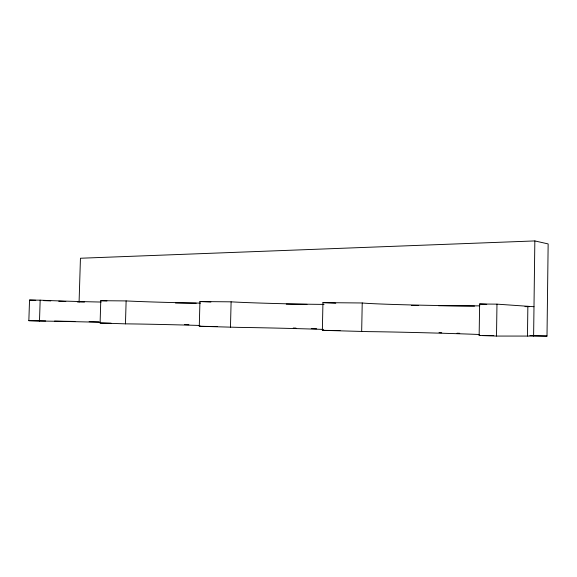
<?xml version="1.0" encoding="UTF-8"?>
<svg xmlns="http://www.w3.org/2000/svg" width="577" height="577" viewBox="0 0 577 577"><rect width="100%" height="100%" fill="white"/><g stroke="black" fill="none" stroke-linecap="round" stroke-linejoin="round"><path stroke-width="0.87" d="M533.61 336.074L534.843 240.926L80.448 258.244L79.085 302.002L77.311 301.93M533.985 306.719L496.97 304.144L479.624 304L479.148 335.489L496.508 336.066L547.003 336.074L548.15 243.92L534.843 240.926M496.508 336.066L496.97 304.144M527.465 336.066L527.861 306.293M361.664 331.624L362.226 302.975L322.947 302.629L322.355 330.332L368.501 331.631A68.1 0.779 1.5 0 1 479.408 334.501M323.517 329.424A59.121 0.62 1.4 0 0 238.452 327.375L199.281 326.279L199.93 301.562L231.11 301.829A59.056 1.154 1.4 0 0 324.05 304.389M230.468 327.303L231.11 301.829M126.125 300.92L100.773 300.696L100.102 323.019L125.454 323.848L126.125 300.92A53.156 0.923 1.5 0 0 200.515 303.12M40.166 300.17L29.535 300.076L28.85 320.668L39.488 321.021L40.166 300.17A48.915 0.75 1.6 0 0 101.134 302.045M479.148 335.489L480.691 335.504M483.014 335.525L489.087 335.576A68.1 0.779 1.5 0 0 493.746 335.533M79.085 302.002L84.487 302.06M175.466 303.004L196.187 303.213M286.264 304.151L306.986 304.367M411.48 305.449L418.686 305.522M438.506 305.731L474.532 306.098M524.983 306.625L529.484 306.668M125.454 323.848L134.015 323.957A53.207 0.498 1.4 0 1 199.923 325.464M322.355 330.332L333.095 330.47A59.121 0.62 1.4 0 0 340.069 330.491M39.488 321.021L48.295 321.151A48.958 0.404 1.3 0 1 100.513 322.305M199.281 326.279L210.266 326.452A53.207 0.498 1.4 0 0 217.5 326.524M28.85 320.668L45.684 320.949M54.548 321.1L74.931 321.439M89.132 321.677L98.919 321.865M100.102 323.019L111.044 323.207M184.395 324.577L188.895 324.721M293.267 328.032L295.972 328.111M311.263 328.601L316.665 328.767M439.032 332.648L441.73 332.734M457.027 333.225L459.725 333.304M529.91 335.533L547.003 336.074M29.535 300.076L35.724 300.314M43.693 300.624L50.769 300.898M58.731 301.208L65.807 301.482M100.773 300.696A48.915 0.75 1.6 0 1 106.933 300.92M199.93 301.562A53.156 0.923 1.5 0 1 210.893 302.009M322.947 302.629A59.056 1.154 1.4 0 1 335.771 303.235M479.848 305.846A68.014 1.442 1.1 0 1 413.803 305.009A68.014 1.442 1.1 0 1 362.226 302.975M479.624 304A68.014 1.442 1.1 0 1 486.75 304.36"/></g></svg>
